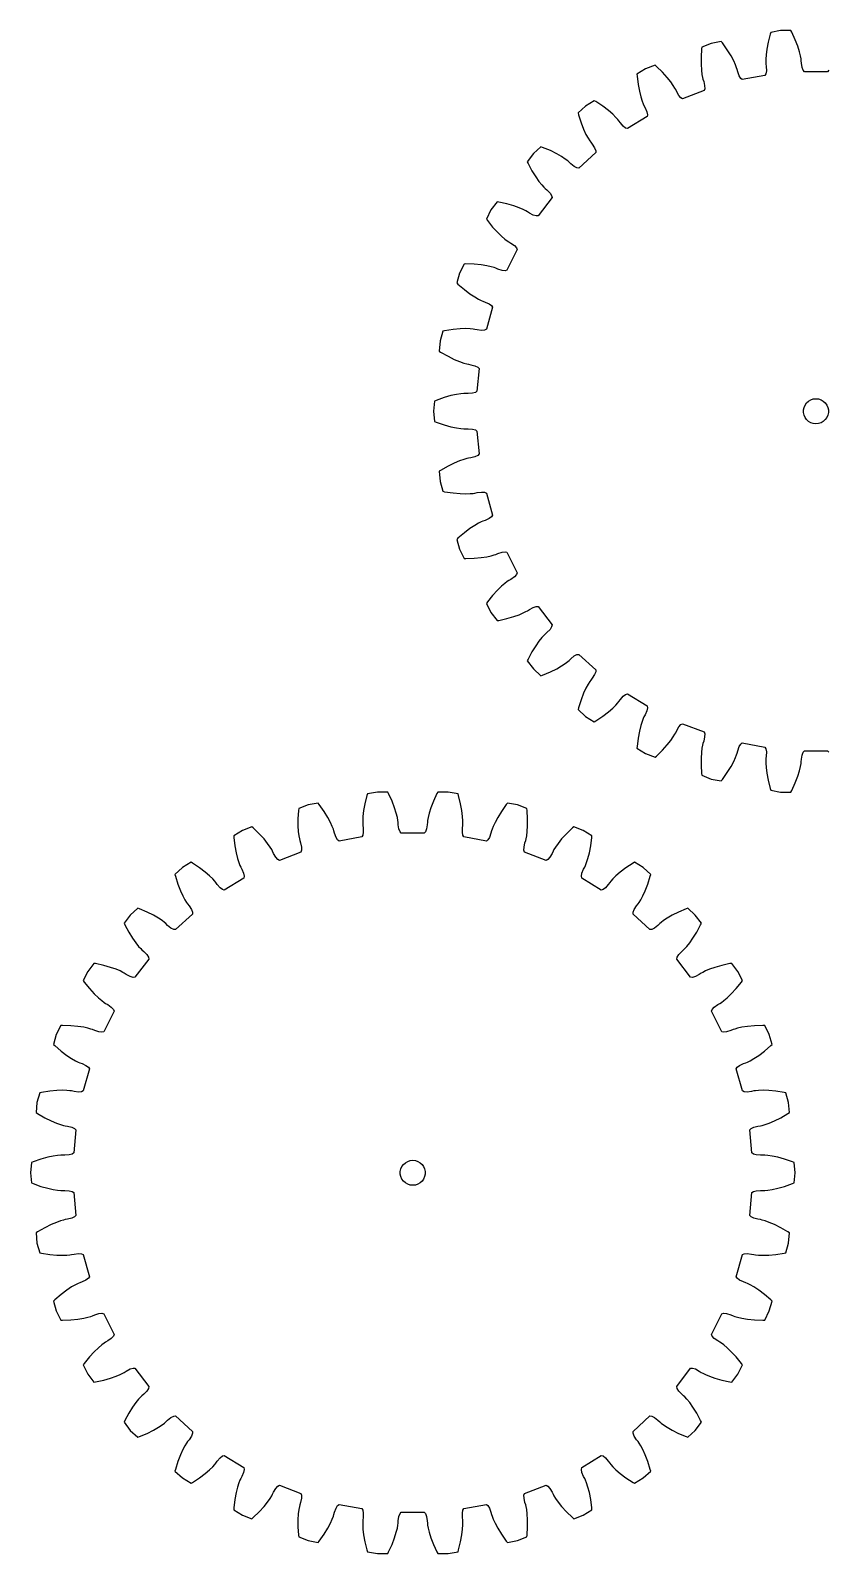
# Model space of a CAD drawing. Extents: x 0 to 188, y 0 to 183.
# Drawn here: x 0 to 95.7, y 0 to 182.6 of the extents above; entities that cross this region are included whole.
import ezdxf

# ---------------------------------------------------------------- set-up
doc = ezdxf.new("R2010")
doc.units = 0

msp = doc.modelspace()

# ---------------------------------------------------------------- linework, layer by layer
for p, q in [((89.94, 182.56), (88.75, 182.34)), ((91.16, 182.56), (89.94, 182.56)), ((91.27, 182.37), (91.16, 182.56)), ((81.63, 181.01), (80.49, 180.57)), ((82.83, 181.23), (81.63, 181.01)), ((82.96, 181.07), (82.83, 181.23)), ((83.54, 180.24), (82.96, 181.07)), ((88.44, 181.16), (88.28, 180.33)), ((88.68, 182.13), (88.44, 181.16)), ((88.75, 182.34), (88.68, 182.13)), ((91.68, 181.46), (91.27, 182.37)), ((91.99, 180.67), (91.68, 181.46)), ((80.47, 180.36), (80.41, 179.35)), ((80.41, 179.35), (80.41, 178.51)), ((80.49, 180.57), (80.47, 180.36)), ((83.99, 179.53), (83.54, 180.24)), ((84.31, 178.92), (83.99, 179.53)), ((84.53, 178.44), (84.31, 178.92)), ((88.2, 179.65), (88.17, 179.12)), ((88.17, 179.12), (88.17, 178.75)), ((88.28, 180.33), (88.2, 179.65)), ((92.2, 180.02), (91.99, 180.67)), ((92.32, 179.51), (92.2, 180.02)), ((92.39, 179.15), (92.32, 179.51)), ((92.42, 178.94), (92.39, 179.15)), ((92.43, 178.65), (92.42, 178.94)), ((73.74, 177.95), (72.71, 177.31)), ((72.71, 177.31), (72.72, 177.1)), ((72.72, 177.1), (72.84, 176.1)), ((74.88, 178.4), (73.74, 177.95)), ((75.04, 178.25), (74.88, 178.4)), ((75.76, 177.55), (75.04, 178.25)), ((76.33, 176.93), (75.76, 177.55)), ((80.41, 178.51), (80.45, 177.82)), ((80.45, 177.82), (80.51, 177.3)), ((80.51, 177.3), (80.58, 176.94)), ((84.66, 178.1), (84.53, 178.44)), ((84.73, 177.9), (84.66, 178.1)), ((84.8, 177.62), (84.73, 177.9)), ((84.97, 177.13), (84.8, 177.62)), ((85.16, 176.81), (84.97, 177.13)), ((88.05, 177.18), (85.34, 176.67)), ((88.17, 177.37), (88.05, 177.18)), ((88.17, 178.75), (88.18, 178.55)), ((88.23, 177.74), (88.17, 177.37)), ((88.18, 178.55), (88.22, 178.26)), ((88.22, 178.26), (88.23, 177.74)), ((92.52, 178.13), (92.43, 178.65)), ((92.64, 177.79), (92.52, 178.13)), ((92.8, 177.62), (92.64, 177.79)), ((95.55, 177.62), (92.8, 177.62)), ((95.7, 177.79), (95.55, 177.62)), ((72.84, 176.1), (73, 175.27)), ((73, 175.27), (73.17, 174.6)), ((76.76, 176.39), (76.33, 176.93)), ((77.07, 175.96), (76.76, 176.39)), ((77.26, 175.65), (77.07, 175.96)), ((77.36, 175.47), (77.26, 175.65)), ((77.48, 175.2), (77.36, 175.47)), ((80.76, 175.37), (78.19, 174.37)), ((80.58, 176.94), (80.63, 176.74)), ((80.63, 176.74), (80.72, 176.46)), ((80.72, 176.46), (80.83, 175.95)), ((80.84, 175.58), (80.76, 175.37)), ((80.83, 175.95), (80.84, 175.58)), ((85.34, 176.67), (85.16, 176.81)), ((66.55, 173.5), (65.65, 172.68)), ((67.59, 174.14), (66.55, 173.5)), ((67.77, 174.04), (67.59, 174.14)), ((68.61, 173.48), (67.77, 174.04)), ((69.29, 172.97), (68.61, 173.48)), ((73.17, 174.6), (73.33, 174.1)), ((73.33, 174.1), (73.46, 173.76)), ((73.46, 173.76), (73.55, 173.57)), ((73.55, 173.57), (73.69, 173.31)), ((77.74, 174.75), (77.48, 175.2)), ((77.98, 174.48), (77.74, 174.75)), ((78.19, 174.37), (77.98, 174.48)), ((65.65, 172.68), (65.7, 172.47)), ((65.7, 172.47), (66.01, 171.51)), ((69.81, 172.52), (69.29, 172.97)), ((70.18, 172.15), (69.81, 172.52)), ((70.43, 171.88), (70.18, 172.15)), ((70.56, 171.72), (70.43, 171.88)), ((70.73, 171.48), (70.56, 171.72)), ((73.92, 172.25), (71.58, 170.8)), ((73.69, 173.31), (73.89, 172.83)), ((73.89, 172.83), (73.96, 172.47)), ((73.96, 172.47), (73.92, 172.25)), ((66.01, 171.51), (66.31, 170.73)), ((66.31, 170.73), (66.6, 170.1)), ((66.6, 170.1), (66.85, 169.64)), ((71.07, 171.09), (70.73, 171.48)), ((71.36, 170.86), (71.07, 171.09)), ((71.58, 170.8), (71.36, 170.86)), ((61.2, 168.62), (60.3, 167.8)), ((61.4, 168.55), (61.2, 168.62)), ((62.33, 168.16), (61.4, 168.55)), ((63.09, 167.78), (62.33, 168.16)), ((66.85, 169.64), (67.05, 169.33)), ((67.05, 169.33), (67.17, 169.16)), ((67.17, 169.16), (67.35, 168.93)), ((67.35, 168.93), (67.64, 168.49)), ((67.64, 168.49), (67.77, 168.15)), ((67.77, 168.15), (67.77, 167.92)), ((60.3, 167.8), (59.56, 166.83)), ((59.56, 166.83), (59.66, 166.63)), ((59.66, 166.63), (60.13, 165.75)), ((63.68, 167.44), (63.09, 167.78)), ((64.12, 167.15), (63.68, 167.44)), ((64.41, 166.93), (64.12, 167.15)), ((64.57, 166.79), (64.41, 166.93)), ((64.78, 166.59), (64.57, 166.79)), ((65.19, 166.26), (64.78, 166.59)), ((65.51, 166.09), (65.19, 166.26)), ((67.77, 167.92), (65.74, 166.07)), ((60.13, 165.75), (60.58, 165.03)), ((60.58, 165.03), (60.97, 164.47)), ((60.97, 164.47), (61.31, 164.06)), ((65.74, 166.07), (65.51, 166.09)), ((62.53, 162.54), (60.87, 160.35)), ((61.31, 164.06), (61.55, 163.79)), ((61.55, 163.79), (61.7, 163.64)), ((61.7, 163.64), (61.92, 163.45)), ((61.92, 163.45), (62.29, 163.08)), ((62.29, 163.08), (62.48, 162.77)), ((62.48, 162.77), (62.53, 162.54)), ((55.2, 161.05), (54.66, 159.96)), ((55.94, 162.03), (55.2, 161.05)), ((56.15, 161.99), (55.94, 162.03)), ((57.13, 161.78), (56.15, 161.99)), ((57.95, 161.54), (57.13, 161.78)), ((58.59, 161.32), (57.95, 161.54)), ((59.08, 161.11), (58.59, 161.32)), ((59.41, 160.95), (59.08, 161.11)), ((59.59, 160.84), (59.41, 160.95)), ((59.83, 160.68), (59.59, 160.84)), ((60.29, 160.44), (59.83, 160.68)), ((54.66, 159.96), (54.78, 159.79)), ((54.78, 159.79), (55.41, 159)), ((55.41, 159), (55.98, 158.38)), ((60.64, 160.33), (60.29, 160.44)), ((60.87, 160.35), (60.64, 160.33)), ((55.98, 158.38), (56.48, 157.9)), ((56.48, 157.9), (56.88, 157.56)), ((56.88, 157.56), (57.17, 157.34)), ((57.17, 157.34), (57.35, 157.22)), ((57.35, 157.22), (57.6, 157.08)), ((57.6, 157.08), (58.02, 156.78)), ((58.36, 156.29), (57.13, 153.83)), ((58.02, 156.78), (58.27, 156.51)), ((58.27, 156.51), (58.36, 156.29)), ((51.43, 153.48), (51.1, 152.31)), ((51.98, 154.57), (51.43, 153.48)), ((52.19, 154.58), (51.98, 154.57)), ((53.2, 154.55), (52.19, 154.58)), ((54.04, 154.47), (53.2, 154.55)), ((54.72, 154.36), (54.04, 154.47)), ((55.23, 154.25), (54.72, 154.36)), ((55.58, 154.15), (55.23, 154.25)), ((55.78, 154.08), (55.58, 154.15)), ((56.05, 153.96), (55.78, 154.08)), ((56.55, 153.81), (56.05, 153.96)), ((56.91, 153.77), (56.55, 153.81)), ((57.13, 153.83), (56.91, 153.77)), ((51.1, 152.31), (51.25, 152.16)), ((51.25, 152.16), (52.02, 151.51)), ((52.02, 151.51), (52.69, 151)), ((52.69, 151), (53.27, 150.62)), ((53.27, 150.62), (53.72, 150.35)), ((53.72, 150.35), (54.05, 150.19)), ((54.05, 150.19), (54.24, 150.11)), ((54.24, 150.11), (54.52, 150.01)), ((54.52, 150.01), (54.99, 149.79)), ((54.99, 149.79), (55.29, 149.58)), ((55.41, 149.38), (54.66, 146.74)), ((55.29, 149.58), (55.41, 149.38)), ((49.45, 146.52), (49.12, 145.35)), ((49.66, 146.56), (49.45, 146.52)), ((50.66, 146.72), (49.66, 146.56)), ((51.5, 146.79), (50.66, 146.72)), ((52.18, 146.82), (51.5, 146.79)), ((52.71, 146.8), (52.18, 146.82)), ((53.08, 146.76), (52.71, 146.8)), ((53.28, 146.73), (53.08, 146.76)), ((53.57, 146.67), (53.28, 146.73)), ((54.08, 146.61), (53.57, 146.67)), ((54.45, 146.64), (54.08, 146.61)), ((54.66, 146.74), (54.45, 146.64)), ((49.12, 145.35), (49, 144.13)), ((49, 144.13), (49.18, 144.01)), ((49.18, 144.01), (50.06, 143.51)), ((50.06, 143.51), (50.81, 143.13)), ((50.81, 143.13), (51.45, 142.87)), ((51.45, 142.87), (51.94, 142.69)), ((51.94, 142.69), (52.3, 142.59)), ((52.3, 142.59), (52.5, 142.55)), ((52.5, 142.55), (52.79, 142.5)), ((52.79, 142.5), (53.29, 142.38)), ((53.29, 142.38), (53.62, 142.22)), ((53.78, 142.05), (53.53, 139.31)), ((53.62, 142.22), (53.78, 142.05)), ((50.41, 138.79), (49.6, 138.55)), ((51.08, 138.93), (50.41, 138.79)), ((51.6, 139.01), (51.08, 138.93)), ((51.97, 139.04), (51.6, 139.01)), ((52.17, 139.05), (51.97, 139.04)), ((52.47, 139.04), (52.17, 139.05)), ((52.99, 139.08), (52.47, 139.04)), ((53.34, 139.17), (52.99, 139.08)), ((53.53, 139.31), (53.34, 139.17)), ((48.45, 138.14), (48.34, 136.92)), ((48.34, 136.92), (48.45, 135.71)), ((48.65, 138.22), (48.45, 138.14)), ((49.6, 138.55), (48.65, 138.22)), ((92.68, 137.08), (92.75, 137.39)), ((92.68, 136.77), (92.68, 137.08)), ((92.75, 137.39), (92.87, 137.67)), ((92.87, 137.67), (93.06, 137.93)), ((93.06, 137.93), (93.29, 138.14)), ((93.29, 138.14), (93.56, 138.29)), ((93.56, 138.29), (93.86, 138.39)), ((93.86, 138.39), (94.17, 138.42)), ((94.17, 138.42), (94.49, 138.39)), ((94.49, 138.39), (94.78, 138.29)), ((94.78, 138.29), (95.05, 138.14)), ((95.05, 138.14), (95.29, 137.93)), ((95.29, 137.93), (95.47, 137.67)), ((95.47, 137.67), (95.6, 137.39)), ((95.6, 137.39), (95.67, 137.08)), ((95.67, 137.08), (95.67, 136.77)), ((48.45, 135.71), (48.65, 135.63)), ((48.65, 135.63), (49.6, 135.29)), ((49.6, 135.29), (50.41, 135.06)), ((92.75, 136.46), (92.68, 136.77)), ((92.87, 136.17), (92.75, 136.46)), ((93.06, 135.92), (92.87, 136.17)), ((93.29, 135.71), (93.06, 135.92)), ((93.56, 135.55), (93.29, 135.71)), ((93.86, 135.46), (93.56, 135.55)), ((94.17, 135.42), (93.86, 135.46)), ((94.49, 135.46), (94.17, 135.42)), ((94.78, 135.55), (94.49, 135.46)), ((95.05, 135.71), (94.78, 135.55)), ((95.29, 135.92), (95.05, 135.71)), ((95.47, 136.17), (95.29, 135.92)), ((95.6, 136.46), (95.47, 136.17)), ((95.67, 136.77), (95.6, 136.46)), ((50.41, 135.06), (51.08, 134.92)), ((51.08, 134.92), (51.6, 134.84)), ((51.6, 134.84), (51.97, 134.8)), ((51.97, 134.8), (52.17, 134.8)), ((52.17, 134.8), (52.47, 134.8)), ((52.47, 134.8), (52.99, 134.77)), ((52.99, 134.77), (53.34, 134.68)), ((53.34, 134.68), (53.53, 134.54)), ((53.53, 134.54), (53.78, 131.8)), ((53.29, 131.47), (52.79, 131.34)), ((53.62, 131.63), (53.29, 131.47)), ((53.78, 131.8), (53.62, 131.63)), ((49.18, 129.83), (49, 129.72)), ((49, 129.72), (49.12, 128.5)), ((50.06, 130.34), (49.18, 129.83)), ((50.81, 130.71), (50.06, 130.34)), ((51.45, 130.98), (50.81, 130.71)), ((51.94, 131.15), (51.45, 130.98)), ((52.3, 131.25), (51.94, 131.15)), ((52.5, 131.3), (52.3, 131.25)), ((52.79, 131.34), (52.5, 131.3)), ((49.12, 128.5), (49.45, 127.33)), ((49.45, 127.33), (49.66, 127.28)), ((49.66, 127.28), (50.66, 127.13)), ((50.66, 127.13), (51.5, 127.05)), ((51.5, 127.05), (52.18, 127.03)), ((52.18, 127.03), (52.71, 127.05)), ((52.71, 127.05), (53.08, 127.08)), ((53.08, 127.08), (53.28, 127.11)), ((53.28, 127.11), (53.57, 127.18)), ((53.57, 127.18), (54.08, 127.24)), ((54.08, 127.24), (54.45, 127.21)), ((54.45, 127.21), (54.66, 127.11)), ((54.66, 127.11), (55.41, 124.46)), ((55.29, 124.27), (54.99, 124.05)), ((55.41, 124.46), (55.29, 124.27)), ((52.02, 122.34), (51.25, 121.69)), ((52.69, 122.85), (52.02, 122.34)), ((53.27, 123.23), (52.69, 122.85)), ((53.72, 123.49), (53.27, 123.23)), ((54.05, 123.66), (53.72, 123.49)), ((54.24, 123.74), (54.05, 123.66)), ((54.52, 123.83), (54.24, 123.74)), ((54.99, 124.05), (54.52, 123.83)), ((51.25, 121.69), (51.1, 121.54)), ((51.1, 121.54), (51.43, 120.37)), ((51.43, 120.37), (51.98, 119.27)), ((51.98, 119.27), (52.19, 119.27)), ((52.19, 119.27), (53.2, 119.3)), ((53.2, 119.3), (54.04, 119.38)), ((54.04, 119.38), (54.72, 119.48)), ((54.72, 119.48), (55.23, 119.6)), ((55.23, 119.6), (55.58, 119.7)), ((55.58, 119.7), (55.78, 119.77)), ((55.78, 119.77), (56.05, 119.88)), ((56.05, 119.88), (56.55, 120.04)), ((56.55, 120.04), (56.91, 120.08)), ((56.91, 120.08), (57.13, 120.02)), ((57.13, 120.02), (58.36, 117.55)), ((58.02, 117.07), (57.6, 116.77)), ((58.27, 117.34), (58.02, 117.07)), ((58.36, 117.55), (58.27, 117.34)), ((55.98, 115.47), (55.41, 114.84)), ((56.48, 115.95), (55.98, 115.47)), ((56.88, 116.29), (56.48, 115.95)), ((57.17, 116.51), (56.88, 116.29)), ((57.35, 116.62), (57.17, 116.51)), ((57.6, 116.77), (57.35, 116.62)), ((54.78, 114.06), (54.66, 113.88)), ((54.66, 113.88), (55.2, 112.79)), ((55.41, 114.84), (54.78, 114.06)), ((59.83, 113.17), (60.29, 113.41)), ((60.29, 113.41), (60.64, 113.52)), ((60.64, 113.52), (60.87, 113.5)), ((60.87, 113.5), (62.53, 111.3)), ((55.2, 112.79), (55.94, 111.82)), ((55.94, 111.82), (56.15, 111.85)), ((56.15, 111.85), (57.13, 112.07)), ((57.13, 112.07), (57.95, 112.3)), ((57.95, 112.3), (58.59, 112.53)), ((58.59, 112.53), (59.08, 112.74)), ((59.08, 112.74), (59.41, 112.9)), ((59.41, 112.9), (59.59, 113)), ((59.59, 113), (59.83, 113.17)), ((61.31, 109.79), (60.97, 109.38)), ((61.55, 110.06), (61.31, 109.79)), ((61.7, 110.2), (61.55, 110.06)), ((61.92, 110.39), (61.7, 110.2)), ((62.29, 110.77), (61.92, 110.39)), ((62.48, 111.08), (62.29, 110.77)), ((62.53, 111.3), (62.48, 111.08)), ((60.13, 108.1), (59.66, 107.21)), ((60.58, 108.82), (60.13, 108.1)), ((60.97, 109.38), (60.58, 108.82)), ((65.19, 107.59), (65.51, 107.75)), ((65.51, 107.75), (65.74, 107.78)), ((65.74, 107.78), (67.77, 105.92)), ((59.66, 107.21), (59.56, 107.02)), ((59.56, 107.02), (60.3, 106.04)), ((60.3, 106.04), (61.2, 105.22)), ((62.33, 105.69), (63.09, 106.06)), ((63.09, 106.06), (63.68, 106.41)), ((63.68, 106.41), (64.12, 106.7)), ((64.12, 106.7), (64.41, 106.92)), ((64.41, 106.92), (64.57, 107.06)), ((64.57, 107.06), (64.78, 107.26)), ((64.78, 107.26), (65.19, 107.59)), ((67.77, 105.92), (67.77, 105.69)), ((61.2, 105.22), (61.4, 105.29)), ((61.4, 105.29), (62.33, 105.69)), ((66.85, 104.21), (66.6, 103.74)), ((67.05, 104.52), (66.85, 104.21)), ((67.17, 104.69), (67.05, 104.52)), ((67.35, 104.92), (67.17, 104.69)), ((67.64, 105.35), (67.35, 104.92)), ((67.77, 105.69), (67.64, 105.35)), ((66.01, 102.33), (65.7, 101.38)), ((66.31, 103.12), (66.01, 102.33)), ((66.6, 103.74), (66.31, 103.12)), ((70.56, 102.13), (70.73, 102.36)), ((70.73, 102.36), (71.07, 102.76)), ((71.07, 102.76), (71.36, 102.98)), ((71.36, 102.98), (71.58, 103.05)), ((71.58, 103.05), (73.92, 101.6)), ((65.7, 101.38), (65.65, 101.17)), ((65.65, 101.17), (66.55, 100.34)), ((68.61, 100.37), (69.29, 100.88)), ((69.29, 100.88), (69.81, 101.32)), ((69.81, 101.32), (70.18, 101.69)), ((70.18, 101.69), (70.43, 101.96)), ((70.43, 101.96), (70.56, 102.13)), ((73.69, 100.53), (73.55, 100.28)), ((73.89, 101.01), (73.69, 100.53)), ((73.96, 101.37), (73.89, 101.01)), ((73.92, 101.6), (73.96, 101.37)), ((66.55, 100.34), (67.59, 99.7)), ((67.59, 99.7), (67.77, 99.81)), ((67.77, 99.81), (68.61, 100.37)), ((73.17, 99.24), (73, 98.58)), ((73.33, 99.75), (73.17, 99.24)), ((73.46, 100.09), (73.33, 99.75)), ((73.55, 100.28), (73.46, 100.09)), ((77.36, 98.38), (77.48, 98.65)), ((77.48, 98.65), (77.74, 99.1)), ((77.74, 99.1), (77.98, 99.37)), ((77.98, 99.37), (78.19, 99.47)), ((78.19, 99.47), (80.76, 98.48)), ((72.84, 97.75), (72.72, 96.75)), ((73, 98.58), (72.84, 97.75)), ((75.76, 96.29), (76.33, 96.92)), ((76.33, 96.92), (76.76, 97.45)), ((76.76, 97.45), (77.07, 97.88)), ((77.07, 97.88), (77.26, 98.2)), ((77.26, 98.2), (77.36, 98.38)), ((80.58, 96.91), (80.51, 96.55)), ((80.63, 97.11), (80.58, 96.91)), ((80.72, 97.39), (80.63, 97.11)), ((80.83, 97.9), (80.72, 97.39)), ((80.76, 98.48), (80.84, 98.26)), ((80.84, 98.26), (80.83, 97.9)), ((84.97, 96.72), (85.16, 97.03)), ((85.16, 97.03), (85.34, 97.18)), ((85.34, 97.18), (88.05, 96.67)), ((72.72, 96.75), (72.71, 96.53)), ((72.71, 96.53), (73.74, 95.89)), ((73.74, 95.89), (74.88, 95.45)), ((74.88, 95.45), (75.04, 95.59)), ((75.04, 95.59), (75.76, 96.29)), ((80.45, 96.03), (80.41, 95.34)), ((80.41, 95.34), (80.41, 94.49)), ((80.51, 96.55), (80.45, 96.03)), ((84.31, 94.93), (84.53, 95.4)), ((84.53, 95.4), (84.66, 95.75)), ((84.66, 95.75), (84.73, 95.95)), ((84.73, 95.95), (84.8, 96.23)), ((84.8, 96.23), (84.97, 96.72)), ((88.05, 96.67), (88.17, 96.47)), ((88.17, 96.47), (88.23, 96.11)), ((88.18, 95.3), (88.17, 95.09)), ((88.17, 95.09), (88.17, 94.73)), ((88.22, 95.59), (88.18, 95.3)), ((88.23, 96.11), (88.22, 95.59)), ((92.42, 94.91), (92.43, 95.2)), ((92.43, 95.2), (92.52, 95.71)), ((92.52, 95.71), (92.64, 96.06)), ((92.64, 96.06), (92.8, 96.23)), ((92.8, 96.23), (95.55, 96.23)), ((95.55, 96.23), (95.7, 96.06)), ((80.41, 94.49), (80.47, 93.49)), ((80.47, 93.49), (80.49, 93.28)), ((80.49, 93.28), (81.63, 92.84)), ((82.96, 92.78), (83.54, 93.6)), ((83.54, 93.6), (83.99, 94.32)), ((83.99, 94.32), (84.31, 94.93)), ((88.17, 94.73), (88.2, 94.2)), ((88.2, 94.2), (88.28, 93.52)), ((88.28, 93.52), (88.44, 92.69)), ((91.68, 92.39), (91.99, 93.18)), ((91.99, 93.18), (92.2, 93.83)), ((92.2, 93.83), (92.32, 94.34)), ((92.32, 94.34), (92.39, 94.7)), ((92.39, 94.7), (92.42, 94.91)), ((81.63, 92.84), (82.83, 92.61)), ((82.83, 92.61), (82.96, 92.78)), ((88.44, 92.69), (88.68, 91.71)), ((88.68, 91.71), (88.75, 91.51)), ((88.75, 91.51), (89.94, 91.28)), ((91.16, 91.28), (91.27, 91.47)), ((91.27, 91.47), (91.68, 92.39)), ((33.29, 89.73), (32.16, 89.29)), ((34.49, 89.95), (33.29, 89.73)), ((34.63, 89.78), (34.49, 89.95)), ((35.21, 88.96), (34.63, 89.78)), ((40.1, 89.88), (39.94, 89.05)), ((40.34, 90.85), (40.1, 89.88)), ((40.41, 91.06), (40.34, 90.85)), ((41.61, 91.28), (40.41, 91.06)), ((42.83, 91.28), (41.61, 91.28)), ((42.93, 91.09), (42.83, 91.28)), ((43.35, 90.18), (42.93, 91.09)), ((43.65, 89.39), (43.35, 90.18)), ((48.33, 90.18), (48.02, 89.39)), ((48.74, 91.09), (48.33, 90.18)), ((48.85, 91.28), (48.74, 91.09)), ((50.07, 91.28), (48.85, 91.28)), ((51.26, 91.06), (50.07, 91.28)), ((51.33, 90.85), (51.26, 91.06)), ((51.57, 89.88), (51.33, 90.85)), ((51.73, 89.05), (51.57, 89.88)), ((57.05, 89.78), (56.47, 88.96)), ((57.18, 89.95), (57.05, 89.78)), ((58.38, 89.73), (57.18, 89.95)), ((59.52, 89.29), (58.38, 89.73)), ((89.94, 91.28), (91.16, 91.28)), ((32.13, 89.07), (32.07, 88.07)), ((32.07, 88.07), (32.07, 87.22)), ((32.16, 89.29), (32.13, 89.07)), ((35.65, 88.24), (35.21, 88.96)), ((35.98, 87.64), (35.65, 88.24)), ((36.19, 87.16), (35.98, 87.64)), ((39.86, 88.36), (39.83, 87.84)), ((39.83, 87.84), (39.83, 87.47)), ((39.94, 89.05), (39.86, 88.36)), ((43.86, 88.74), (43.65, 89.39)), ((43.99, 88.22), (43.86, 88.74)), ((44.05, 87.86), (43.99, 88.22)), ((44.08, 87.66), (44.05, 87.86)), ((44.1, 87.36), (44.08, 87.66)), ((47.59, 87.66), (47.58, 87.36)), ((47.62, 87.86), (47.59, 87.66)), ((47.69, 88.22), (47.62, 87.86)), ((47.81, 88.74), (47.69, 88.22)), ((48.02, 89.39), (47.81, 88.74)), ((51.81, 88.36), (51.73, 89.05)), ((51.84, 87.84), (51.81, 88.36)), ((51.84, 87.47), (51.84, 87.84)), ((55.7, 87.64), (55.48, 87.16)), ((56.02, 88.24), (55.7, 87.64)), ((56.47, 88.96), (56.02, 88.24)), ((59.54, 89.07), (59.52, 89.29)), ((59.6, 88.07), (59.54, 89.07)), ((59.6, 87.22), (59.6, 88.07)), ((25.41, 86.67), (24.37, 86.03)), ((24.37, 86.03), (24.38, 85.81)), ((24.38, 85.81), (24.51, 84.82)), ((26.54, 87.11), (25.41, 86.67)), ((26.71, 86.97), (26.54, 87.11)), ((27.43, 86.27), (26.71, 86.97)), ((28, 85.65), (27.43, 86.27)), ((32.07, 87.22), (32.11, 86.54)), ((32.11, 86.54), (32.18, 86.02)), ((32.18, 86.02), (32.25, 85.66)), ((36.33, 86.82), (36.19, 87.16)), ((36.39, 86.62), (36.33, 86.82)), ((36.46, 86.33), (36.39, 86.62)), ((36.64, 85.84), (36.46, 86.33)), ((36.82, 85.53), (36.64, 85.84)), ((39.71, 85.89), (37.01, 85.39)), ((39.83, 86.09), (39.71, 85.89)), ((39.83, 87.47), (39.84, 87.26)), ((39.89, 86.45), (39.83, 86.09)), ((39.84, 87.26), (39.88, 86.97)), ((39.88, 86.97), (39.89, 86.45)), ((44.18, 86.85), (44.1, 87.36)), ((44.31, 86.51), (44.18, 86.85)), ((44.46, 86.33), (44.31, 86.51)), ((47.21, 86.33), (44.46, 86.33)), ((47.37, 86.51), (47.21, 86.33)), ((47.49, 86.85), (47.37, 86.51)), ((47.58, 87.36), (47.49, 86.85)), ((51.78, 86.45), (51.79, 86.97)), ((51.84, 86.09), (51.78, 86.45)), ((51.79, 86.97), (51.83, 87.26)), ((51.83, 87.26), (51.84, 87.47)), ((51.96, 85.89), (51.84, 86.09)), ((54.67, 85.39), (51.96, 85.89)), ((55.04, 85.84), (54.85, 85.53)), ((55.21, 86.33), (55.04, 85.84)), ((55.28, 86.62), (55.21, 86.33)), ((55.35, 86.82), (55.28, 86.62)), ((55.48, 87.16), (55.35, 86.82)), ((59.43, 85.66), (59.5, 86.02)), ((59.5, 86.02), (59.56, 86.54)), ((59.56, 86.54), (59.6, 87.22)), ((64.25, 86.27), (63.68, 85.65)), ((64.97, 86.97), (64.25, 86.27)), ((65.13, 87.11), (64.97, 86.97)), ((66.27, 86.67), (65.13, 87.11)), ((67.3, 86.03), (66.27, 86.67)), ((67.17, 84.82), (67.29, 85.81)), ((67.29, 85.81), (67.3, 86.03)), ((24.51, 84.82), (24.66, 83.99)), ((24.66, 83.99), (24.83, 83.32)), ((28.43, 85.11), (28, 85.65)), ((28.73, 84.68), (28.43, 85.11)), ((28.92, 84.37), (28.73, 84.68)), ((29.02, 84.18), (28.92, 84.37)), ((29.14, 83.92), (29.02, 84.18)), ((32.42, 84.08), (29.85, 83.09)), ((32.25, 85.66), (32.3, 85.45)), ((32.3, 85.45), (32.39, 85.18)), ((32.39, 85.18), (32.5, 84.67)), ((32.5, 84.3), (32.42, 84.08)), ((32.5, 84.67), (32.5, 84.3)), ((37.01, 85.39), (36.82, 85.53)), ((54.85, 85.53), (54.67, 85.39)), ((59.17, 84.3), (59.18, 84.67)), ((59.25, 84.08), (59.17, 84.3)), ((59.18, 84.67), (59.29, 85.18)), ((61.82, 83.09), (59.25, 84.08)), ((59.29, 85.18), (59.38, 85.45)), ((59.38, 85.45), (59.43, 85.66)), ((62.65, 84.18), (62.53, 83.92)), ((62.75, 84.37), (62.65, 84.18)), ((62.94, 84.68), (62.75, 84.37)), ((63.25, 85.11), (62.94, 84.68)), ((63.68, 85.65), (63.25, 85.11)), ((66.84, 83.32), (67.01, 83.99)), ((67.01, 83.99), (67.17, 84.82)), ((18.21, 82.22), (17.31, 81.4)), ((19.25, 82.86), (18.21, 82.22)), ((19.44, 82.75), (19.25, 82.86)), ((20.27, 82.2), (19.44, 82.75)), ((20.95, 81.69), (20.27, 82.2)), ((24.83, 83.32), (24.99, 82.82)), ((24.99, 82.82), (25.12, 82.48)), ((25.12, 82.48), (25.21, 82.29)), ((25.21, 82.29), (25.35, 82.03)), ((29.4, 83.47), (29.14, 83.92)), ((29.65, 83.19), (29.4, 83.47)), ((29.85, 83.09), (29.65, 83.19)), ((62.03, 83.19), (61.82, 83.09)), ((62.27, 83.47), (62.03, 83.19)), ((62.53, 83.92), (62.27, 83.47)), ((66.32, 82.03), (66.46, 82.29)), ((66.46, 82.29), (66.55, 82.48)), ((66.55, 82.48), (66.68, 82.82)), ((66.68, 82.82), (66.84, 83.32)), ((71.4, 82.2), (70.72, 81.69)), ((72.24, 82.75), (71.4, 82.2)), ((72.42, 82.86), (72.24, 82.75)), ((73.46, 82.22), (72.42, 82.86)), ((74.36, 81.4), (73.46, 82.22)), ((17.31, 81.4), (17.37, 81.19)), ((17.37, 81.19), (17.67, 80.23)), ((21.47, 81.24), (20.95, 81.69)), ((21.85, 80.87), (21.47, 81.24)), ((22.09, 80.6), (21.85, 80.87)), ((22.23, 80.44), (22.09, 80.6)), ((22.39, 80.2), (22.23, 80.44)), ((25.58, 80.96), (23.24, 79.52)), ((25.35, 82.03), (25.55, 81.55)), ((25.55, 81.55), (25.62, 81.19)), ((25.62, 81.19), (25.58, 80.96)), ((66.05, 81.19), (66.12, 81.55)), ((66.09, 80.96), (66.05, 81.19)), ((68.43, 79.52), (66.09, 80.96)), ((66.12, 81.55), (66.32, 82.03)), ((69.45, 80.44), (69.28, 80.2)), ((69.58, 80.6), (69.45, 80.44)), ((69.83, 80.87), (69.58, 80.6)), ((70.2, 81.24), (69.83, 80.87)), ((70.72, 81.69), (70.2, 81.24)), ((74, 80.23), (74.31, 81.19)), ((74.31, 81.19), (74.36, 81.4)), ((17.67, 80.23), (17.98, 79.44)), ((17.98, 79.44), (18.27, 78.82)), ((18.27, 78.82), (18.51, 78.36)), ((22.73, 79.81), (22.39, 80.2)), ((23.02, 79.58), (22.73, 79.81)), ((23.24, 79.52), (23.02, 79.58)), ((68.65, 79.58), (68.43, 79.52)), ((68.94, 79.81), (68.65, 79.58)), ((69.28, 80.2), (68.94, 79.81)), ((73.16, 78.36), (73.41, 78.82)), ((73.41, 78.82), (73.7, 79.44)), ((73.7, 79.44), (74, 80.23)), ((12.86, 77.34), (11.96, 76.52)), ((13.07, 77.27), (12.86, 77.34)), ((13.99, 76.88), (13.07, 77.27)), ((14.75, 76.5), (13.99, 76.88)), ((18.51, 78.36), (18.71, 78.04)), ((18.71, 78.04), (18.83, 77.87)), ((18.83, 77.87), (19.01, 77.65)), ((19.01, 77.65), (19.3, 77.21)), ((19.3, 77.21), (19.44, 76.87)), ((19.44, 76.87), (19.44, 76.64)), ((72.24, 76.87), (72.37, 77.21)), ((72.24, 76.64), (72.24, 76.87)), ((72.37, 77.21), (72.66, 77.65)), ((72.66, 77.65), (72.84, 77.87)), ((72.84, 77.87), (72.96, 78.04)), ((72.96, 78.04), (73.16, 78.36)), ((77.68, 76.88), (76.92, 76.5)), ((78.61, 77.27), (77.68, 76.88)), ((78.81, 77.34), (78.61, 77.27)), ((79.71, 76.52), (78.81, 77.34)), ((11.96, 76.52), (11.23, 75.55)), ((11.23, 75.55), (11.32, 75.35)), ((11.32, 75.35), (11.8, 74.47)), ((15.34, 76.16), (14.75, 76.5)), ((15.78, 75.86), (15.34, 76.16)), ((16.08, 75.64), (15.78, 75.86)), ((16.23, 75.51), (16.08, 75.64)), ((16.44, 75.3), (16.23, 75.51)), ((16.85, 74.98), (16.44, 75.3)), ((17.18, 74.81), (16.85, 74.98)), ((19.44, 76.64), (17.4, 74.79)), ((74.27, 74.79), (72.24, 76.64)), ((74.82, 74.98), (74.5, 74.81)), ((75.23, 75.3), (74.82, 74.98)), ((75.44, 75.51), (75.23, 75.3)), ((75.6, 75.64), (75.44, 75.51)), ((75.89, 75.86), (75.6, 75.64)), ((76.33, 76.16), (75.89, 75.86)), ((76.92, 76.5), (76.33, 76.16)), ((80.45, 75.55), (79.71, 76.52)), ((79.88, 74.47), (80.35, 75.35)), ((80.35, 75.35), (80.45, 75.55)), ((11.8, 74.47), (12.24, 73.75)), ((12.24, 73.75), (12.64, 73.19)), ((12.64, 73.19), (12.97, 72.78)), ((17.4, 74.79), (17.18, 74.81)), ((74.5, 74.81), (74.27, 74.79)), ((78.7, 72.78), (79.04, 73.19)), ((79.04, 73.19), (79.43, 73.75)), ((79.43, 73.75), (79.88, 74.47)), ((14.19, 71.26), (12.53, 69.07)), ((12.97, 72.78), (13.22, 72.51)), ((13.22, 72.51), (13.37, 72.36)), ((13.37, 72.36), (13.59, 72.17)), ((13.59, 72.17), (13.95, 71.8)), ((13.95, 71.8), (14.15, 71.49)), ((14.15, 71.49), (14.19, 71.26)), ((77.48, 71.26), (77.53, 71.49)), ((79.14, 69.07), (77.48, 71.26)), ((77.53, 71.49), (77.72, 71.8)), ((77.72, 71.8), (78.08, 72.17)), ((78.08, 72.17), (78.31, 72.36)), ((78.31, 72.36), (78.46, 72.51)), ((78.46, 72.51), (78.7, 72.78)), ((6.87, 69.77), (6.32, 68.68)), ((7.6, 70.74), (6.87, 69.77)), ((7.81, 70.71), (7.6, 70.74)), ((8.8, 70.49), (7.81, 70.71)), ((9.61, 70.26), (8.8, 70.49)), ((10.26, 70.03), (9.61, 70.26)), ((10.74, 69.83), (10.26, 70.03)), ((11.07, 69.66), (10.74, 69.83)), ((11.25, 69.56), (11.07, 69.66)), ((11.49, 69.4), (11.25, 69.56)), ((11.95, 69.15), (11.49, 69.4)), ((80.18, 69.4), (79.72, 69.15)), ((80.42, 69.56), (80.18, 69.4)), ((80.6, 69.66), (80.42, 69.56)), ((80.93, 69.83), (80.6, 69.66)), ((81.42, 70.03), (80.93, 69.83)), ((82.06, 70.26), (81.42, 70.03)), ((82.88, 70.49), (82.06, 70.26)), ((83.86, 70.71), (82.88, 70.49)), ((84.07, 70.74), (83.86, 70.71)), ((84.81, 69.77), (84.07, 70.74)), ((85.35, 68.68), (84.81, 69.77)), ((6.32, 68.68), (6.45, 68.5)), ((6.45, 68.5), (7.08, 67.72)), ((7.08, 67.72), (7.65, 67.1)), ((12.3, 69.05), (11.95, 69.15)), ((12.53, 69.07), (12.3, 69.05)), ((79.37, 69.05), (79.14, 69.07)), ((79.72, 69.15), (79.37, 69.05)), ((84.02, 67.1), (84.6, 67.72)), ((84.6, 67.72), (85.23, 68.5)), ((85.23, 68.5), (85.35, 68.68)), ((7.65, 67.1), (8.14, 66.62)), ((8.14, 66.62), (8.54, 66.28)), ((8.54, 66.28), (8.84, 66.06)), ((8.84, 66.06), (9.01, 65.94)), ((9.01, 65.94), (9.26, 65.8)), ((9.26, 65.8), (9.69, 65.49)), ((81.99, 65.49), (82.41, 65.8)), ((82.41, 65.8), (82.66, 65.94)), ((82.66, 65.94), (82.84, 66.06)), ((82.84, 66.06), (83.13, 66.28)), ((83.13, 66.28), (83.53, 66.62)), ((83.53, 66.62), (84.02, 67.1)), ((10.02, 65.01), (8.8, 62.55)), ((9.69, 65.49), (9.94, 65.23)), ((9.94, 65.23), (10.02, 65.01)), ((81.65, 65.01), (81.74, 65.23)), ((82.88, 62.55), (81.65, 65.01)), ((81.74, 65.23), (81.99, 65.49)), ((3.1, 62.2), (2.76, 61.03)), ((3.64, 63.29), (3.1, 62.2)), ((3.85, 63.3), (3.64, 63.29)), ((4.86, 63.27), (3.85, 63.3)), ((5.7, 63.19), (4.86, 63.27)), ((6.38, 63.08), (5.7, 63.19)), ((6.89, 62.97), (6.38, 63.08)), ((7.25, 62.87), (6.89, 62.97)), ((7.44, 62.8), (7.25, 62.87)), ((7.71, 62.68), (7.44, 62.8)), ((8.21, 62.53), (7.71, 62.68)), ((8.57, 62.49), (8.21, 62.53)), ((8.8, 62.55), (8.57, 62.49)), ((83.1, 62.49), (82.88, 62.55)), ((83.46, 62.53), (83.1, 62.49)), ((83.96, 62.68), (83.46, 62.53)), ((84.23, 62.8), (83.96, 62.68)), ((84.43, 62.87), (84.23, 62.8)), ((84.78, 62.97), (84.43, 62.87)), ((85.29, 63.08), (84.78, 62.97)), ((85.97, 63.19), (85.29, 63.08)), ((86.81, 63.27), (85.97, 63.19)), ((87.82, 63.3), (86.81, 63.27)), ((88.03, 63.29), (87.82, 63.3)), ((88.58, 62.2), (88.03, 63.29)), ((88.91, 61.03), (88.58, 62.2)), ((2.76, 61.03), (2.92, 60.88)), ((2.92, 60.88), (3.68, 60.22)), ((87.99, 60.22), (88.76, 60.88)), ((88.76, 60.88), (88.91, 61.03)), ((3.68, 60.22), (4.36, 59.71)), ((4.36, 59.71), (4.93, 59.34)), ((4.93, 59.34), (5.39, 59.07)), ((5.39, 59.07), (5.71, 58.91)), ((5.71, 58.91), (5.91, 58.83)), ((5.91, 58.83), (6.18, 58.73)), ((6.18, 58.73), (6.65, 58.51)), ((6.65, 58.51), (6.95, 58.3)), ((84.72, 58.3), (85.02, 58.51)), ((85.02, 58.51), (85.49, 58.73)), ((85.49, 58.73), (85.77, 58.83)), ((85.77, 58.83), (85.96, 58.91)), ((85.96, 58.91), (86.29, 59.07)), ((86.29, 59.07), (86.74, 59.34)), ((86.74, 59.34), (87.32, 59.71)), ((87.32, 59.71), (87.99, 60.22)), ((7.07, 58.1), (6.32, 55.45)), ((6.95, 58.3), (7.07, 58.1)), ((84.6, 58.1), (84.72, 58.3)), ((85.35, 55.45), (84.6, 58.1)), ((1.11, 55.24), (0.78, 54.06)), ((1.33, 55.28), (1.11, 55.24)), ((2.32, 55.44), (1.33, 55.28)), ((3.16, 55.51), (2.32, 55.44)), ((3.85, 55.53), (3.16, 55.51)), ((4.37, 55.52), (3.85, 55.53)), ((4.74, 55.48), (4.37, 55.52)), ((4.94, 55.45), (4.74, 55.48)), ((5.23, 55.39), (4.94, 55.45)), ((5.75, 55.32), (5.23, 55.39)), ((6.11, 55.35), (5.75, 55.32)), ((6.32, 55.45), (6.11, 55.35)), ((85.56, 55.35), (85.35, 55.45)), ((85.93, 55.32), (85.56, 55.35)), ((86.44, 55.39), (85.93, 55.32)), ((86.73, 55.45), (86.44, 55.39)), ((86.93, 55.48), (86.73, 55.45)), ((87.3, 55.52), (86.93, 55.48)), ((87.83, 55.53), (87.3, 55.52)), ((88.51, 55.51), (87.83, 55.53)), ((89.35, 55.44), (88.51, 55.51)), ((90.35, 55.28), (89.35, 55.44)), ((90.56, 55.24), (90.35, 55.28)), ((90.89, 54.06), (90.56, 55.24)), ((0.78, 54.06), (0.67, 52.85)), ((91.01, 52.85), (90.89, 54.06)), ((0.67, 52.85), (0.85, 52.73)), ((0.85, 52.73), (1.72, 52.23)), ((1.72, 52.23), (2.48, 51.85)), ((2.48, 51.85), (3.11, 51.59)), ((3.11, 51.59), (3.61, 51.41)), ((3.61, 51.41), (3.96, 51.31)), ((3.96, 51.31), (4.16, 51.27)), ((4.16, 51.27), (4.45, 51.22)), ((4.45, 51.22), (4.96, 51.09)), ((86.72, 51.09), (87.22, 51.22)), ((87.22, 51.22), (87.51, 51.27)), ((87.51, 51.27), (87.71, 51.31)), ((87.71, 51.31), (88.07, 51.41)), ((88.07, 51.41), (88.56, 51.59)), ((88.56, 51.59), (89.2, 51.85)), ((89.2, 51.85), (89.95, 52.23)), ((89.95, 52.23), (90.82, 52.73)), ((90.82, 52.73), (91.01, 52.85)), ((4.96, 51.09), (5.29, 50.93)), ((5.44, 50.77), (5.19, 48.03)), ((5.29, 50.93), (5.44, 50.77)), ((86.23, 50.77), (86.39, 50.93)), ((86.48, 48.03), (86.23, 50.77)), ((86.39, 50.93), (86.72, 51.09)), ((2.07, 47.5), (1.26, 47.27)), ((2.74, 47.65), (2.07, 47.5)), ((3.26, 47.73), (2.74, 47.65)), ((3.63, 47.76), (3.26, 47.73)), ((3.84, 47.77), (3.63, 47.76)), ((4.13, 47.76), (3.84, 47.77)), ((4.65, 47.79), (4.13, 47.76)), ((5, 47.89), (4.65, 47.79)), ((5.19, 48.03), (5, 47.89)), ((86.67, 47.89), (86.48, 48.03)), ((87.02, 47.79), (86.67, 47.89)), ((87.54, 47.76), (87.02, 47.79)), ((87.83, 47.77), (87.54, 47.76)), ((88.04, 47.76), (87.83, 47.77)), ((88.41, 47.73), (88.04, 47.76)), ((88.93, 47.65), (88.41, 47.73)), ((89.6, 47.5), (88.93, 47.65)), ((90.41, 47.27), (89.6, 47.5)), ((0.11, 46.86), (0, 45.64)), ((0.31, 46.94), (0.11, 46.86)), ((1.26, 47.27), (0.31, 46.94)), ((44.34, 45.8), (44.41, 46.1)), ((44.34, 45.48), (44.34, 45.8)), ((44.41, 46.1), (44.54, 46.39)), ((44.54, 46.39), (44.72, 46.64)), ((44.72, 46.64), (44.95, 46.85)), ((44.95, 46.85), (45.23, 47.01)), ((45.23, 47.01), (45.52, 47.11)), ((45.52, 47.11), (45.84, 47.14)), ((45.84, 47.14), (46.15, 47.11)), ((46.15, 47.11), (46.45, 47.01)), ((46.45, 47.01), (46.72, 46.85)), ((46.72, 46.85), (46.95, 46.64)), ((46.95, 46.64), (47.14, 46.39)), ((47.14, 46.39), (47.26, 46.1)), ((47.26, 46.1), (47.33, 45.8)), ((47.33, 45.8), (47.33, 45.48)), ((91.36, 46.94), (90.41, 47.27)), ((91.56, 46.86), (91.36, 46.94)), ((91.67, 45.64), (91.56, 46.86)), ((0, 45.64), (0.11, 44.43)), ((0.11, 44.43), (0.31, 44.34)), ((0.31, 44.34), (1.26, 44.01)), ((1.26, 44.01), (2.07, 43.78)), ((44.41, 45.18), (44.34, 45.48)), ((44.54, 44.89), (44.41, 45.18)), ((44.72, 44.64), (44.54, 44.89)), ((44.95, 44.43), (44.72, 44.64)), ((45.23, 44.27), (44.95, 44.43)), ((45.52, 44.17), (45.23, 44.27)), ((45.84, 44.14), (45.52, 44.17)), ((46.15, 44.17), (45.84, 44.14)), ((46.45, 44.27), (46.15, 44.17)), ((46.72, 44.43), (46.45, 44.27)), ((46.95, 44.64), (46.72, 44.43)), ((47.14, 44.89), (46.95, 44.64)), ((47.26, 45.18), (47.14, 44.89)), ((47.33, 45.48), (47.26, 45.18)), ((89.6, 43.78), (90.41, 44.01)), ((90.41, 44.01), (91.36, 44.34)), ((91.36, 44.34), (91.56, 44.43)), ((91.56, 44.43), (91.67, 45.64)), ((2.07, 43.78), (2.74, 43.63)), ((2.74, 43.63), (3.26, 43.55)), ((3.26, 43.55), (3.63, 43.52)), ((3.63, 43.52), (3.84, 43.51)), ((3.84, 43.51), (4.13, 43.52)), ((4.13, 43.52), (4.65, 43.49)), ((4.65, 43.49), (5, 43.39)), ((5, 43.39), (5.19, 43.26)), ((5.19, 43.26), (5.44, 40.52)), ((86.23, 40.52), (86.48, 43.26)), ((86.48, 43.26), (86.67, 43.39)), ((86.67, 43.39), (87.02, 43.49)), ((87.02, 43.49), (87.54, 43.52)), ((87.54, 43.52), (87.83, 43.51)), ((87.83, 43.51), (88.04, 43.52)), ((88.04, 43.52), (88.41, 43.55)), ((88.41, 43.55), (88.93, 43.63)), ((88.93, 43.63), (89.6, 43.78)), ((4.96, 40.19), (4.45, 40.06)), ((5.29, 40.35), (4.96, 40.19)), ((5.44, 40.52), (5.29, 40.35)), ((86.39, 40.35), (86.23, 40.52)), ((86.72, 40.19), (86.39, 40.35)), ((87.22, 40.06), (86.72, 40.19)), ((0.85, 38.55), (0.67, 38.43)), ((0.67, 38.43), (0.78, 37.22)), ((1.72, 39.05), (0.85, 38.55)), ((2.48, 39.43), (1.72, 39.05)), ((3.11, 39.7), (2.48, 39.43)), ((3.61, 39.87), (3.11, 39.7)), ((3.96, 39.97), (3.61, 39.87)), ((4.16, 40.02), (3.96, 39.97)), ((4.45, 40.06), (4.16, 40.02)), ((87.51, 40.02), (87.22, 40.06)), ((87.71, 39.97), (87.51, 40.02)), ((88.07, 39.87), (87.71, 39.97)), ((88.56, 39.7), (88.07, 39.87)), ((89.2, 39.43), (88.56, 39.7)), ((89.95, 39.05), (89.2, 39.43)), ((90.82, 38.55), (89.95, 39.05)), ((91.01, 38.43), (90.82, 38.55)), ((90.89, 37.22), (91.01, 38.43)), ((0.78, 37.22), (1.11, 36.05)), ((90.56, 36.05), (90.89, 37.22)), ((1.11, 36.05), (1.33, 36)), ((1.33, 36), (2.32, 35.85)), ((2.32, 35.85), (3.16, 35.77)), ((3.16, 35.77), (3.85, 35.75)), ((3.85, 35.75), (4.37, 35.77)), ((4.37, 35.77), (4.74, 35.8)), ((4.74, 35.8), (4.94, 35.83)), ((4.94, 35.83), (5.23, 35.9)), ((5.23, 35.9), (5.75, 35.96)), ((5.75, 35.96), (6.11, 35.93)), ((6.11, 35.93), (6.32, 35.83)), ((6.32, 35.83), (7.07, 33.18)), ((84.6, 33.18), (85.35, 35.83)), ((85.35, 35.83), (85.56, 35.93)), ((85.56, 35.93), (85.93, 35.96)), ((85.93, 35.96), (86.44, 35.9)), ((86.44, 35.9), (86.73, 35.83)), ((86.73, 35.83), (86.93, 35.8)), ((86.93, 35.8), (87.3, 35.77)), ((87.3, 35.77), (87.83, 35.75)), ((87.83, 35.75), (88.51, 35.77)), ((88.51, 35.77), (89.35, 35.85)), ((89.35, 35.85), (90.35, 36)), ((90.35, 36), (90.56, 36.05)), ((6.95, 32.99), (6.65, 32.77)), ((7.07, 33.18), (6.95, 32.99)), ((84.72, 32.99), (84.6, 33.18)), ((85.02, 32.77), (84.72, 32.99)), ((3.68, 31.06), (2.92, 30.41)), ((4.36, 31.57), (3.68, 31.06)), ((4.93, 31.95), (4.36, 31.57)), ((5.39, 32.21), (4.93, 31.95)), ((5.71, 32.37), (5.39, 32.21)), ((5.91, 32.45), (5.71, 32.37)), ((6.18, 32.55), (5.91, 32.45)), ((6.65, 32.77), (6.18, 32.55)), ((85.49, 32.55), (85.02, 32.77)), ((85.77, 32.45), (85.49, 32.55)), ((85.96, 32.37), (85.77, 32.45)), ((86.29, 32.21), (85.96, 32.37)), ((86.74, 31.95), (86.29, 32.21)), ((87.32, 31.57), (86.74, 31.95)), ((87.99, 31.06), (87.32, 31.57)), ((88.76, 30.41), (87.99, 31.06)), ((2.92, 30.41), (2.76, 30.26)), ((2.76, 30.26), (3.1, 29.08)), ((88.58, 29.08), (88.91, 30.26)), ((88.91, 30.26), (88.76, 30.41)), ((3.1, 29.08), (3.64, 27.99)), ((3.64, 27.99), (3.85, 27.98)), ((3.85, 27.98), (4.86, 28.02)), ((4.86, 28.02), (5.7, 28.1)), ((5.7, 28.1), (6.38, 28.2)), ((6.38, 28.2), (6.89, 28.32)), ((6.89, 28.32), (7.25, 28.42)), ((7.25, 28.42), (7.44, 28.49)), ((7.44, 28.49), (7.71, 28.6)), ((7.71, 28.6), (8.21, 28.76)), ((8.21, 28.76), (8.57, 28.8)), ((8.57, 28.8), (8.8, 28.73)), ((8.8, 28.73), (10.02, 26.27)), ((81.65, 26.27), (82.88, 28.73)), ((82.88, 28.73), (83.1, 28.8)), ((83.1, 28.8), (83.46, 28.76)), ((83.46, 28.76), (83.96, 28.6)), ((83.96, 28.6), (84.23, 28.49)), ((84.23, 28.49), (84.43, 28.42)), ((84.43, 28.42), (84.78, 28.32)), ((84.78, 28.32), (85.29, 28.2)), ((85.29, 28.2), (85.97, 28.1)), ((85.97, 28.1), (86.81, 28.02)), ((86.81, 28.02), (87.82, 27.98)), ((87.82, 27.98), (88.03, 27.99)), ((88.03, 27.99), (88.58, 29.08)), ((9.69, 25.79), (9.26, 25.49)), ((9.94, 26.06), (9.69, 25.79)), ((10.02, 26.27), (9.94, 26.06)), ((81.74, 26.06), (81.65, 26.27)), ((81.99, 25.79), (81.74, 26.06)), ((82.41, 25.49), (81.99, 25.79)), ((7.65, 24.19), (7.08, 23.56)), ((8.14, 24.66), (7.65, 24.19)), ((8.54, 25.01), (8.14, 24.66)), ((8.84, 25.23), (8.54, 25.01)), ((9.01, 25.34), (8.84, 25.23)), ((9.26, 25.49), (9.01, 25.34)), ((82.66, 25.34), (82.41, 25.49)), ((82.84, 25.23), (82.66, 25.34)), ((83.13, 25.01), (82.84, 25.23)), ((83.53, 24.66), (83.13, 25.01)), ((84.02, 24.19), (83.53, 24.66)), ((84.6, 23.56), (84.02, 24.19)), ((6.45, 22.78), (6.32, 22.6)), ((6.32, 22.6), (6.87, 21.51)), ((7.08, 23.56), (6.45, 22.78)), ((11.49, 21.88), (11.95, 22.13)), ((11.95, 22.13), (12.3, 22.23)), ((12.3, 22.23), (12.53, 22.22)), ((12.53, 22.22), (14.19, 20.02)), ((77.48, 20.02), (79.14, 22.22)), ((79.14, 22.22), (79.37, 22.23)), ((79.37, 22.23), (79.72, 22.13)), ((79.72, 22.13), (80.18, 21.88)), ((85.23, 22.78), (84.6, 23.56)), ((84.81, 21.51), (85.35, 22.6)), ((85.35, 22.6), (85.23, 22.78)), ((6.87, 21.51), (7.6, 20.54)), ((7.6, 20.54), (7.81, 20.57)), ((7.81, 20.57), (8.8, 20.79)), ((8.8, 20.79), (9.61, 21.02)), ((9.61, 21.02), (10.26, 21.25)), ((10.26, 21.25), (10.74, 21.45)), ((10.74, 21.45), (11.07, 21.62)), ((11.07, 21.62), (11.25, 21.72)), ((11.25, 21.72), (11.49, 21.88)), ((80.18, 21.88), (80.42, 21.72)), ((80.42, 21.72), (80.6, 21.62)), ((80.6, 21.62), (80.93, 21.45)), ((80.93, 21.45), (81.42, 21.25)), ((81.42, 21.25), (82.06, 21.02)), ((82.06, 21.02), (82.88, 20.79)), ((82.88, 20.79), (83.86, 20.57)), ((83.86, 20.57), (84.07, 20.54)), ((84.07, 20.54), (84.81, 21.51)), ((12.97, 18.5), (12.64, 18.09)), ((13.22, 18.77), (12.97, 18.5)), ((13.37, 18.92), (13.22, 18.77)), ((13.59, 19.11), (13.37, 18.92)), ((13.95, 19.48), (13.59, 19.11)), ((14.15, 19.79), (13.95, 19.48)), ((14.19, 20.02), (14.15, 19.79)), ((77.53, 19.79), (77.48, 20.02)), ((77.72, 19.48), (77.53, 19.79)), ((78.08, 19.11), (77.72, 19.48)), ((78.31, 18.92), (78.08, 19.11)), ((78.46, 18.77), (78.31, 18.92)), ((78.7, 18.5), (78.46, 18.77)), ((79.04, 18.09), (78.7, 18.5)), ((11.8, 16.82), (11.32, 15.93)), ((12.24, 17.53), (11.8, 16.82)), ((12.64, 18.09), (12.24, 17.53)), ((16.85, 16.3), (17.18, 16.47)), ((17.18, 16.47), (17.4, 16.49)), ((17.4, 16.49), (19.44, 14.64)), ((72.24, 14.64), (74.27, 16.49)), ((74.27, 16.49), (74.5, 16.47)), ((74.5, 16.47), (74.82, 16.3)), ((79.43, 17.53), (79.04, 18.09)), ((79.88, 16.82), (79.43, 17.53)), ((80.35, 15.93), (79.88, 16.82)), ((11.32, 15.93), (11.23, 15.73)), ((11.23, 15.73), (11.96, 14.76)), ((11.96, 14.76), (12.86, 13.94)), ((13.99, 14.4), (14.75, 14.78)), ((14.75, 14.78), (15.34, 15.13)), ((15.34, 15.13), (15.78, 15.42)), ((15.78, 15.42), (16.08, 15.64)), ((16.08, 15.64), (16.23, 15.77)), ((16.23, 15.77), (16.44, 15.98)), ((16.44, 15.98), (16.85, 16.3)), ((19.44, 14.64), (19.44, 14.41)), ((72.24, 14.41), (72.24, 14.64)), ((74.82, 16.3), (75.23, 15.98)), ((75.23, 15.98), (75.44, 15.77)), ((75.44, 15.77), (75.6, 15.64)), ((75.6, 15.64), (75.89, 15.42)), ((75.89, 15.42), (76.33, 15.13)), ((76.33, 15.13), (76.92, 14.78)), ((76.92, 14.78), (77.68, 14.4)), ((78.81, 13.94), (79.71, 14.76)), ((79.71, 14.76), (80.45, 15.73)), ((80.45, 15.73), (80.35, 15.93)), ((12.86, 13.94), (13.07, 14.01)), ((13.07, 14.01), (13.99, 14.4)), ((18.51, 12.93), (18.27, 12.46)), ((18.71, 13.24), (18.51, 12.93)), ((18.83, 13.41), (18.71, 13.24)), ((19.01, 13.64), (18.83, 13.41)), ((19.3, 14.07), (19.01, 13.64)), ((19.44, 14.41), (19.3, 14.07)), ((72.37, 14.07), (72.24, 14.41)), ((72.66, 13.64), (72.37, 14.07)), ((72.84, 13.41), (72.66, 13.64)), ((72.96, 13.24), (72.84, 13.41)), ((73.16, 12.93), (72.96, 13.24)), ((73.41, 12.46), (73.16, 12.93)), ((77.68, 14.4), (78.61, 14.01)), ((78.61, 14.01), (78.81, 13.94)), ((17.67, 11.05), (17.37, 10.09)), ((17.98, 11.84), (17.67, 11.05)), ((18.27, 12.46), (17.98, 11.84)), ((22.23, 10.84), (22.39, 11.08)), ((22.39, 11.08), (22.73, 11.48)), ((22.73, 11.48), (23.02, 11.7)), ((23.02, 11.7), (23.24, 11.77)), ((23.24, 11.77), (25.58, 10.32)), ((66.09, 10.32), (68.43, 11.77)), ((68.43, 11.77), (68.65, 11.7)), ((68.65, 11.7), (68.94, 11.48)), ((68.94, 11.48), (69.28, 11.08)), ((69.28, 11.08), (69.45, 10.84)), ((73.7, 11.84), (73.41, 12.46)), ((74, 11.05), (73.7, 11.84)), ((74.31, 10.09), (74, 11.05)), ((17.37, 10.09), (17.31, 9.88)), ((17.31, 9.88), (18.21, 9.06)), ((20.27, 9.09), (20.95, 9.6)), ((20.95, 9.6), (21.47, 10.04)), ((21.47, 10.04), (21.85, 10.41)), ((21.85, 10.41), (22.09, 10.68)), ((22.09, 10.68), (22.23, 10.84)), ((25.35, 9.25), (25.21, 8.99)), ((25.55, 9.73), (25.35, 9.25)), ((25.62, 10.09), (25.55, 9.73)), ((25.58, 10.32), (25.62, 10.09)), ((66.05, 10.09), (66.09, 10.32)), ((66.12, 9.73), (66.05, 10.09)), ((66.32, 9.25), (66.12, 9.73)), ((66.46, 8.99), (66.32, 9.25)), ((69.45, 10.84), (69.58, 10.68)), ((69.58, 10.68), (69.83, 10.41)), ((69.83, 10.41), (70.2, 10.04)), ((70.2, 10.04), (70.72, 9.6)), ((70.72, 9.6), (71.4, 9.09)), ((73.46, 9.06), (74.36, 9.88)), ((74.36, 9.88), (74.31, 10.09)), ((18.21, 9.06), (19.25, 8.42)), ((19.25, 8.42), (19.44, 8.53)), ((19.44, 8.53), (20.27, 9.09)), ((24.83, 7.96), (24.66, 7.3)), ((24.99, 8.46), (24.83, 7.96)), ((25.12, 8.81), (24.99, 8.46)), ((25.21, 8.99), (25.12, 8.81)), ((29.02, 7.1), (29.14, 7.36)), ((29.14, 7.36), (29.4, 7.81)), ((29.4, 7.81), (29.65, 8.09)), ((29.65, 8.09), (29.85, 8.19)), ((29.85, 8.19), (32.42, 7.2)), ((59.25, 7.2), (61.82, 8.19)), ((61.82, 8.19), (62.03, 8.09)), ((62.03, 8.09), (62.27, 7.81)), ((62.27, 7.81), (62.53, 7.36)), ((62.53, 7.36), (62.65, 7.1)), ((66.55, 8.81), (66.46, 8.99)), ((66.68, 8.46), (66.55, 8.81)), ((66.84, 7.96), (66.68, 8.46)), ((67.01, 7.3), (66.84, 7.96)), ((71.4, 9.09), (72.24, 8.53)), ((72.24, 8.53), (72.42, 8.42)), ((72.42, 8.42), (73.46, 9.06)), ((24.51, 6.46), (24.38, 5.47)), ((24.66, 7.3), (24.51, 6.46)), ((27.43, 5.01), (28, 5.64)), ((28, 5.64), (28.43, 6.17)), ((28.43, 6.17), (28.73, 6.6)), ((28.73, 6.6), (28.92, 6.91)), ((28.92, 6.91), (29.02, 7.1)), ((32.25, 5.63), (32.18, 5.27)), ((32.3, 5.83), (32.25, 5.63)), ((32.39, 6.11), (32.3, 5.83)), ((32.5, 6.62), (32.39, 6.11)), ((32.42, 7.2), (32.5, 6.98)), ((32.5, 6.98), (32.5, 6.62)), ((36.64, 5.44), (36.82, 5.75)), ((36.82, 5.75), (37.01, 5.89)), ((37.01, 5.89), (39.71, 5.39)), ((51.96, 5.39), (54.67, 5.89)), ((54.67, 5.89), (54.85, 5.75)), ((54.85, 5.75), (55.04, 5.44)), ((59.17, 6.98), (59.25, 7.2)), ((59.18, 6.62), (59.17, 6.98)), ((59.29, 6.11), (59.18, 6.62)), ((59.38, 5.83), (59.29, 6.11)), ((59.43, 5.63), (59.38, 5.83)), ((59.5, 5.27), (59.43, 5.63)), ((62.65, 7.1), (62.75, 6.91)), ((62.75, 6.91), (62.94, 6.6)), ((62.94, 6.6), (63.25, 6.17)), ((63.25, 6.17), (63.68, 5.64)), ((63.68, 5.64), (64.25, 5.01)), ((67.17, 6.46), (67.01, 7.3)), ((67.29, 5.47), (67.17, 6.46)), ((24.38, 5.47), (24.37, 5.25)), ((24.37, 5.25), (25.41, 4.61)), ((25.41, 4.61), (26.54, 4.17)), ((26.54, 4.17), (26.71, 4.31)), ((26.71, 4.31), (27.43, 5.01)), ((32.11, 4.74), (32.07, 4.06)), ((32.07, 4.06), (32.07, 3.21)), ((32.18, 5.27), (32.11, 4.74)), ((35.98, 3.64), (36.19, 4.12)), ((36.19, 4.12), (36.33, 4.47)), ((36.33, 4.47), (36.39, 4.66)), ((36.39, 4.66), (36.46, 4.95)), ((36.46, 4.95), (36.64, 5.44)), ((39.71, 5.39), (39.83, 5.19)), ((39.83, 5.19), (39.89, 4.83)), ((39.84, 4.02), (39.83, 3.81)), ((39.83, 3.81), (39.83, 3.44)), ((39.88, 4.31), (39.84, 4.02)), ((39.89, 4.83), (39.88, 4.31)), ((44.08, 3.63), (44.1, 3.92)), ((44.1, 3.92), (44.18, 4.43)), ((44.18, 4.43), (44.31, 4.78)), ((44.31, 4.78), (44.46, 4.95)), ((44.46, 4.95), (47.21, 4.95)), ((47.21, 4.95), (47.37, 4.78)), ((47.37, 4.78), (47.49, 4.43)), ((47.49, 4.43), (47.58, 3.92)), ((47.58, 3.92), (47.59, 3.63)), ((51.78, 4.83), (51.84, 5.19)), ((51.79, 4.31), (51.78, 4.83)), ((51.83, 4.02), (51.79, 4.31)), ((51.84, 3.81), (51.83, 4.02)), ((51.84, 5.19), (51.96, 5.39)), ((51.84, 3.44), (51.84, 3.81)), ((55.04, 5.44), (55.21, 4.95)), ((55.21, 4.95), (55.28, 4.66)), ((55.28, 4.66), (55.35, 4.47)), ((55.35, 4.47), (55.48, 4.12)), ((55.48, 4.12), (55.7, 3.64)), ((59.56, 4.74), (59.5, 5.27)), ((59.6, 4.06), (59.56, 4.74)), ((59.6, 3.21), (59.6, 4.06)), ((64.25, 5.01), (64.97, 4.31)), ((64.97, 4.31), (65.13, 4.17)), ((65.13, 4.17), (66.27, 4.61)), ((66.27, 4.61), (67.3, 5.25)), ((67.3, 5.25), (67.29, 5.47)), ((32.07, 3.21), (32.13, 2.21)), ((32.13, 2.21), (32.16, 1.99)), ((32.16, 1.99), (33.29, 1.55)), ((34.63, 1.5), (35.21, 2.32)), ((35.21, 2.32), (35.65, 3.04)), ((35.65, 3.04), (35.98, 3.64)), ((39.83, 3.44), (39.86, 2.92)), ((39.86, 2.92), (39.94, 2.24)), ((39.94, 2.24), (40.1, 1.41)), ((43.35, 1.1), (43.65, 1.89)), ((43.65, 1.89), (43.86, 2.55)), ((43.86, 2.55), (43.99, 3.06)), ((43.99, 3.06), (44.05, 3.42)), ((44.05, 3.42), (44.08, 3.63)), ((47.59, 3.63), (47.62, 3.42)), ((47.62, 3.42), (47.69, 3.06)), ((47.69, 3.06), (47.81, 2.55)), ((47.81, 2.55), (48.02, 1.89)), ((48.02, 1.89), (48.33, 1.1)), ((51.57, 1.41), (51.73, 2.24)), ((51.73, 2.24), (51.81, 2.92)), ((51.81, 2.92), (51.84, 3.44)), ((55.7, 3.64), (56.02, 3.04)), ((56.02, 3.04), (56.47, 2.32)), ((56.47, 2.32), (57.05, 1.5)), ((58.38, 1.55), (59.52, 1.99)), ((59.52, 1.99), (59.54, 2.21)), ((59.54, 2.21), (59.6, 3.21)), ((33.29, 1.55), (34.49, 1.33)), ((34.49, 1.33), (34.63, 1.5)), ((40.1, 1.41), (40.34, 0.43)), ((40.34, 0.43), (40.41, 0.22)), ((40.41, 0.22), (41.61, 0)), ((41.61, 0), (42.83, 0)), ((42.83, 0), (42.93, 0.19)), ((42.93, 0.19), (43.35, 1.1)), ((48.33, 1.1), (48.74, 0.19)), ((48.74, 0.19), (48.85, 0)), ((48.85, 0), (50.07, 0)), ((50.07, 0), (51.26, 0.22)), ((51.26, 0.22), (51.33, 0.43)), ((51.33, 0.43), (51.57, 1.41)), ((57.05, 1.5), (57.18, 1.33)), ((57.18, 1.33), (58.38, 1.55))]:
    msp.add_line(p, q)

doc.saveas('drawing.dxf')
